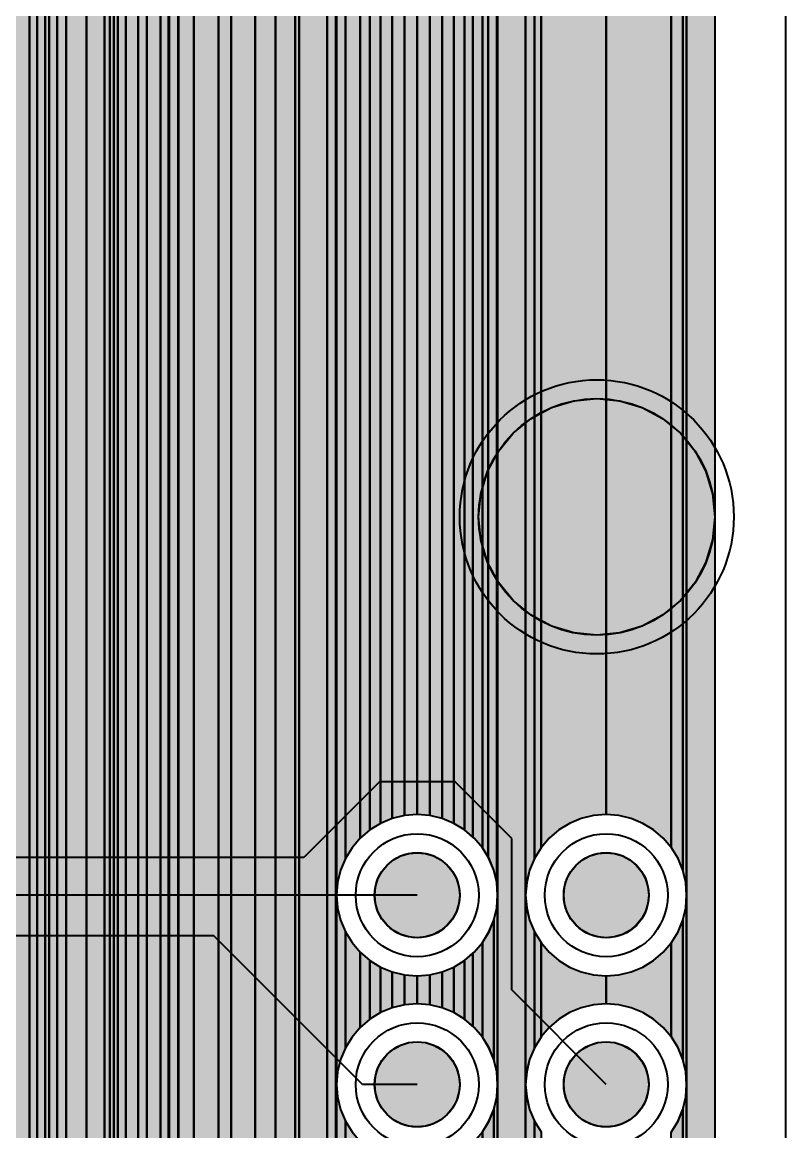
# Model space of a CAD drawing. Header units: millimetres. Extents: x 3 to 111, y 3 to 56.
# Drawn here: x 101.08 to 111.34, y 29.98 to 44.88 of the extents above; entities that cross this region are included whole.
import ezdxf

# ---------------------------------------------------------------- set-up
doc = ezdxf.new("R2010")
doc.units = ezdxf.units.MM
for name, color, linetype in [('bottom_copper', 7, 'Continuous'), ('bottom_silk', 7, 'Continuous'), ('drill_plated', 7, 'Continuous'), ('outline', 7, 'Continuous'), ('top_copper', 7, 'Continuous'), ('top_silk', 7, 'Continuous')]:
    doc.layers.add(name, color=color, linetype=linetype)

# ---------------------------------------------------------------- blocks, each defined once
blk = doc.blocks.new('Block89')
at = {"layer": 'bottom_copper', "lineweight": 40}
for points in [[(0, 29.8346), (-0.065, 29.9916), (-0.1538, 30.1365), (-0.1559, 30.139), (-0.1559, 51.435), (0, 51.435), (0, 29.8346)], [(0.0497, 29.5), (0.0397, 29.6694), (0, 29.8346), (0, 51.435), (0.0497, 51.435), (0.0497, 29.5)], [(0.4282, 0), (0.0497, 0), (0.0497, 51.435), (0.4282, 51.435), (0.4282, 0)], [(0.0497, 26.96), (0.0397, 27.1294), (0, 27.2946), (0, 29.1654), (0.0397, 29.3306), (0.0497, 29.5), (0.0497, 26.96)], [(0, 27.2946), (-0.065, 27.4516), (-0.1538, 27.5965), (-0.1559, 27.599), (-0.1559, 28.861), (-0.1538, 28.8635), (-0.065, 29.0084), (0, 29.1654), (0, 27.2946)], [(0.0497, 24.42), (0.0397, 24.5894), (0, 24.7546), (0, 26.6254), (0.0397, 26.7906), (0.0497, 26.96), (0.0497, 24.42)], [(0, 24.7546), (-0.065, 24.9116), (-0.1538, 25.0565), (-0.1559, 25.059), (-0.1559, 26.321), (-0.1538, 26.3235), (-0.065, 26.4684), (0, 26.6254), (0, 24.7546)]]:
    blk.add_hatch(color=7, dxfattribs=at).paths.add_polyline_path(points, flags=0)
at = {"layer": 'bottom_copper', "color": 7, "lineweight": 40}
for points in [[(0, 29.8346), (-0.065, 29.9916), (-0.1538, 30.1365), (-0.1559, 30.139), (-0.1559, 51.435), (0, 51.435), (0, 29.8346)], [(0.0497, 29.5), (0.0397, 29.6694), (0, 29.8346), (0, 51.435), (0.0497, 51.435), (0.0497, 29.5)], [(0.4282, 0), (0.0497, 0), (0.0497, 51.435), (0.4282, 51.435), (0.4282, 0)], [(0.0497, 26.96), (0.0397, 27.1294), (0, 27.2946), (0, 29.1654), (0.0397, 29.3306), (0.0497, 29.5), (0.0497, 26.96)], [(0, 27.2946), (-0.065, 27.4516), (-0.1538, 27.5965), (-0.1559, 27.599), (-0.1559, 28.861), (-0.1538, 28.8635), (-0.065, 29.0084), (0, 29.1654), (0, 27.2946)], [(0.0497, 24.42), (0.0397, 24.5894), (0, 24.7546), (0, 26.6254), (0.0397, 26.7906), (0.0497, 26.96), (0.0497, 24.42)], [(0, 24.7546), (-0.065, 24.9116), (-0.1538, 25.0565), (-0.1559, 25.059), (-0.1559, 26.321), (-0.1538, 26.3235), (-0.065, 26.4684), (0, 26.6254), (0, 24.7546)]]:
    blk.add_lwpolyline(points, close=True, dxfattribs=at)
blk = doc.blocks.new('Block1407')
at = {"layer": 'bottom_copper', "lineweight": 40}
for points in [[(0.9, 29.669), (0.86, 29.835), (0.795, 29.992), (0.783, 30.012), (0.783, 51.435), (0.9, 51.435), (0.9, 29.669)], [(0.91, 29.5), (0.9, 29.669), (0.9, 51.435), (0.91, 51.435), (0.91, 29.5)], [(1.288, 0), (0.91, 0), (0.91, 51.435), (1.288, 51.435), (1.288, 0)], [(1.406, 29.992), (1.341, 29.835), (1.301, 29.669), (1.288, 29.5), (1.288, 51.435), (1.406, 51.435), (1.406, 29.992)], [(1.495, 30.137), (1.406, 29.992), (1.406, 51.435), (1.495, 51.435), (1.495, 30.137)], [(1.495, 30.137), (1.495, 30.137), (1.495, 51.435), (1.495, 30.137)], [(0.783, 30.012), (0.707, 30.137), (0.707, 49.421), (0.733, 49.485), (0.773, 49.651), (0.783, 49.82), (0.783, 30.012)], [(0.707, 30.137), (0.596, 30.266), (0.58, 30.28), (0.58, 49.184), (0.668, 49.328), (0.707, 49.421), (0.707, 30.137)], [(0.58, 30.28), (0.467, 30.376), (0.467, 49.052), (0.469, 49.054), (0.58, 49.184), (0.58, 30.28)], [(0.467, 30.376), (0.322, 30.465), (0.322, 48.933), (0.34, 48.944), (0.467, 49.052), (0.467, 30.376)], [(0.322, 30.465), (0.165, 30.53), (0.165, 48.843), (0.195, 48.855), (0.322, 48.933), (0.322, 30.465)], [(0, 30.57), (-0.169, 30.583), (-0.171, 30.583), (-0.171, 48.747), (-0.127, 48.751), (0, 48.781), (0, 30.57)], [(0.165, 30.53), (0, 30.57), (0, 48.781), (0.038, 48.79), (0.165, 48.843), (0.165, 30.53)], [(0.91, 26.96), (0.9, 27.129), (0.86, 27.295), (0.86, 29.165), (0.9, 29.331), (0.91, 29.5), (0.91, 26.96)], [(1.406, 27.452), (1.341, 27.295), (1.301, 27.129), (1.288, 26.96), (1.288, 29.5), (1.301, 29.331), (1.341, 29.165), (1.406, 29.008), (1.406, 27.452)], [(0.86, 27.295), (0.795, 27.452), (0.707, 27.596), (0.707, 28.863), (0.795, 29.008), (0.86, 29.165), (0.86, 27.295)], [(1.495, 27.597), (1.495, 27.596), (1.406, 27.452), (1.406, 29.008), (1.495, 28.863), (1.495, 28.863), (1.495, 27.597)], [(0.707, 27.596), (0.596, 27.726), (0.58, 27.74), (0.58, 28.72), (0.596, 28.734), (0.707, 28.863), (0.707, 27.596)], [(0.467, 27.836), (0.322, 27.925), (0.322, 28.535), (0.467, 28.624), (0.467, 27.836)], [(0.58, 27.74), (0.467, 27.836), (0.467, 28.624), (0.58, 28.72), (0.58, 27.74)], [(0.165, 27.99), (0, 28.029), (0, 28.43), (0.165, 28.47), (0.165, 27.99)], [(0.322, 27.925), (0.165, 27.99), (0.165, 28.47), (0.322, 28.535), (0.322, 27.925)], [(0, 28.029), (-0.169, 28.043), (-0.171, 28.043), (-0.171, 28.417), (-0.169, 28.417), (0, 28.43), (0, 28.029)], [(0.91, 24.42), (0.9, 24.589), (0.86, 24.755), (0.86, 26.625), (0.9, 26.791), (0.91, 26.96), (0.91, 24.42)], [(1.406, 24.912), (1.341, 24.755), (1.301, 24.589), (1.288, 24.42), (1.288, 26.96), (1.301, 26.791), (1.341, 26.625), (1.406, 26.468), (1.406, 24.912)], [(0.86, 24.755), (0.795, 24.912), (0.707, 25.056), (0.707, 26.323), (0.795, 26.468), (0.86, 26.625), (0.86, 24.755)], [(1.495, 25.057), (1.495, 25.056), (1.406, 24.912), (1.406, 26.468), (1.495, 26.323), (1.495, 26.323), (1.495, 25.057)], [(0.707, 25.056), (0.596, 25.186), (0.58, 25.2), (0.58, 26.18), (0.596, 26.194), (0.707, 26.323), (0.707, 25.056)]]:
    blk.add_hatch(color=7, dxfattribs=at).paths.add_polyline_path(points, flags=0)
at = {"layer": 'bottom_copper', "color": 7, "lineweight": 40}
for points in [[(0.9, 29.669), (0.86, 29.835), (0.795, 29.992), (0.783, 30.012), (0.783, 51.435), (0.9, 51.435), (0.9, 29.669)], [(0.91, 29.5), (0.9, 29.669), (0.9, 51.435), (0.91, 51.435), (0.91, 29.5)], [(1.288, 0), (0.91, 0), (0.91, 51.435), (1.288, 51.435), (1.288, 0)], [(1.406, 29.992), (1.341, 29.835), (1.301, 29.669), (1.288, 29.5), (1.288, 51.435), (1.406, 51.435), (1.406, 29.992)], [(1.495, 30.137), (1.406, 29.992), (1.406, 51.435), (1.495, 51.435), (1.495, 30.137)], [(1.495, 30.137), (1.495, 30.137), (1.495, 51.435), (1.495, 30.137)], [(0.783, 30.012), (0.707, 30.137), (0.707, 49.421), (0.733, 49.485), (0.773, 49.651), (0.783, 49.82), (0.783, 30.012)], [(0.707, 30.137), (0.596, 30.266), (0.58, 30.28), (0.58, 49.184), (0.668, 49.328), (0.707, 49.421), (0.707, 30.137)], [(0.58, 30.28), (0.467, 30.376), (0.467, 49.052), (0.469, 49.054), (0.58, 49.184), (0.58, 30.28)], [(0.467, 30.376), (0.322, 30.465), (0.322, 48.933), (0.34, 48.944), (0.467, 49.052), (0.467, 30.376)], [(0.322, 30.465), (0.165, 30.53), (0.165, 48.843), (0.195, 48.855), (0.322, 48.933), (0.322, 30.465)], [(0, 30.57), (-0.169, 30.583), (-0.171, 30.583), (-0.171, 48.747), (-0.127, 48.751), (0, 48.781), (0, 30.57)], [(0.165, 30.53), (0, 30.57), (0, 48.781), (0.038, 48.79), (0.165, 48.843), (0.165, 30.53)], [(0.91, 26.96), (0.9, 27.129), (0.86, 27.295), (0.86, 29.165), (0.9, 29.331), (0.91, 29.5), (0.91, 26.96)], [(1.406, 27.452), (1.341, 27.295), (1.301, 27.129), (1.288, 26.96), (1.288, 29.5), (1.301, 29.331), (1.341, 29.165), (1.406, 29.008), (1.406, 27.452)], [(0.86, 27.295), (0.795, 27.452), (0.707, 27.596), (0.707, 28.863), (0.795, 29.008), (0.86, 29.165), (0.86, 27.295)], [(1.495, 27.597), (1.495, 27.596), (1.406, 27.452), (1.406, 29.008), (1.495, 28.863), (1.495, 28.863), (1.495, 27.597)], [(0.707, 27.596), (0.596, 27.726), (0.58, 27.74), (0.58, 28.72), (0.596, 28.734), (0.707, 28.863), (0.707, 27.596)], [(0.467, 27.836), (0.322, 27.925), (0.322, 28.535), (0.467, 28.624), (0.467, 27.836)], [(0.58, 27.74), (0.467, 27.836), (0.467, 28.624), (0.58, 28.72), (0.58, 27.74)], [(0.165, 27.99), (0, 28.029), (0, 28.43), (0.165, 28.47), (0.165, 27.99)], [(0.322, 27.925), (0.165, 27.99), (0.165, 28.47), (0.322, 28.535), (0.322, 27.925)], [(0, 28.029), (-0.169, 28.043), (-0.171, 28.043), (-0.171, 28.417), (-0.169, 28.417), (0, 28.43), (0, 28.029)], [(0.91, 24.42), (0.9, 24.589), (0.86, 24.755), (0.86, 26.625), (0.9, 26.791), (0.91, 26.96), (0.91, 24.42)], [(1.406, 24.912), (1.341, 24.755), (1.301, 24.589), (1.288, 24.42), (1.288, 26.96), (1.301, 26.791), (1.341, 26.625), (1.406, 26.468), (1.406, 24.912)], [(0.86, 24.755), (0.795, 24.912), (0.707, 25.056), (0.707, 26.323), (0.795, 26.468), (0.86, 26.625), (0.86, 24.755)], [(1.495, 25.057), (1.495, 25.056), (1.406, 24.912), (1.406, 26.468), (1.495, 26.323), (1.495, 26.323), (1.495, 25.057)], [(0.707, 25.056), (0.596, 25.186), (0.58, 25.2), (0.58, 26.18), (0.596, 26.194), (0.707, 26.323), (0.707, 25.056)]]:
    blk.add_lwpolyline(points, close=True, dxfattribs=at)
blk = doc.blocks.new('Block2148')
at = {"layer": 'bottom_copper', "lineweight": 40}
for points in [[(1.288, 0), (0.91, 0), (0.91, 51.435), (1.288, 51.435), (1.288, 0)], [(0.91, 1.56), (0.9, 1.729), (0.86, 1.895), (0.86, 49.485), (0.9, 49.651), (0.91, 49.82), (0.91, 1.56)], [(1.406, 2.052), (1.341, 1.895), (1.301, 1.729), (1.288, 1.56), (1.288, 49.82), (1.301, 49.651), (1.341, 49.485), (1.406, 49.328), (1.406, 2.052)], [(0.86, 1.895), (0.795, 2.052), (0.707, 2.196), (0.596, 2.326), (0.596, 49.054), (0.707, 49.184), (0.795, 49.328), (0.86, 49.485), (0.86, 1.895)], [(1.415, 2.066), (1.406, 2.052), (1.406, 49.328), (1.415, 49.314), (1.415, 2.066)], [(1.533, 29.992), (1.468, 29.835), (1.428, 29.669), (1.415, 29.5), (1.415, 49.314), (1.495, 49.184), (1.533, 49.139), (1.533, 29.992)], [(0.596, 2.326), (0.467, 2.436), (0.322, 2.525), (0.322, 48.855), (0.467, 48.944), (0.596, 49.054), (0.596, 2.326)], [(1.732, 30.266), (1.622, 30.137), (1.533, 29.992), (1.533, 49.139), (1.605, 49.054), (1.732, 48.946), (1.732, 30.266)], [(1.861, 30.376), (1.732, 30.266), (1.732, 48.946), (1.734, 48.944), (1.861, 48.866), (1.861, 30.376)], [(0, 2.63), (-0.169, 2.643), (-0.171, 2.643), (-0.171, 48.737), (-0.169, 48.737), (0, 48.751), (0, 2.63)], [(0.322, 2.525), (0.165, 2.59), (0, 2.63), (0, 48.751), (0.165, 48.79), (0.322, 48.855), (0.322, 2.525)], [(2.006, 30.465), (1.861, 30.376), (1.861, 48.866), (1.879, 48.855), (2.006, 48.803), (2.006, 30.465)], [(2.163, 30.53), (2.006, 30.465), (2.006, 48.803), (2.036, 48.79), (2.163, 48.76), (2.163, 30.53)], [(2.328, 30.57), (2.163, 30.53), (2.163, 48.76), (2.201, 48.751), (2.328, 48.741), (2.328, 30.57)], [(2.496, 30.583), (2.328, 30.57), (2.328, 48.741), (2.371, 48.737), (2.496, 48.747), (2.496, 30.583)], [(1.533, 27.452), (1.468, 27.295), (1.428, 27.129), (1.415, 26.96), (1.415, 29.5), (1.428, 29.331), (1.468, 29.165), (1.533, 29.008), (1.533, 27.452)], [(1.732, 27.726), (1.622, 27.596), (1.533, 27.452), (1.533, 29.008), (1.622, 28.863), (1.732, 28.734), (1.732, 27.726)], [(1.861, 27.836), (1.732, 27.726), (1.732, 28.734), (1.861, 28.624), (1.861, 27.836)], [(2.006, 27.925), (1.861, 27.836), (1.861, 28.624), (2.006, 28.535), (2.006, 27.925)], [(2.163, 27.99), (2.006, 27.925), (2.006, 28.535), (2.163, 28.47), (2.163, 27.99)], [(2.328, 28.029), (2.163, 27.99), (2.163, 28.47), (2.328, 28.43), (2.328, 28.029)], [(2.496, 28.043), (2.328, 28.029), (2.328, 28.43), (2.496, 28.417), (2.496, 28.043)], [(1.533, 24.912), (1.468, 24.755), (1.428, 24.589), (1.415, 24.42), (1.415, 26.96), (1.428, 26.791), (1.468, 26.625), (1.533, 26.468), (1.533, 24.912)], [(1.732, 25.186), (1.622, 25.056), (1.533, 24.912), (1.533, 26.468), (1.622, 26.323), (1.732, 26.194), (1.732, 25.186)]]:
    blk.add_hatch(color=7, dxfattribs=at).paths.add_polyline_path(points, flags=0)
at = {"layer": 'bottom_copper', "color": 7, "lineweight": 40}
for points in [[(1.288, 0), (0.91, 0), (0.91, 51.435), (1.288, 51.435), (1.288, 0)], [(0.91, 1.56), (0.9, 1.729), (0.86, 1.895), (0.86, 49.485), (0.9, 49.651), (0.91, 49.82), (0.91, 1.56)], [(1.406, 2.052), (1.341, 1.895), (1.301, 1.729), (1.288, 1.56), (1.288, 49.82), (1.301, 49.651), (1.341, 49.485), (1.406, 49.328), (1.406, 2.052)], [(0.86, 1.895), (0.795, 2.052), (0.707, 2.196), (0.596, 2.326), (0.596, 49.054), (0.707, 49.184), (0.795, 49.328), (0.86, 49.485), (0.86, 1.895)], [(1.415, 2.066), (1.406, 2.052), (1.406, 49.328), (1.415, 49.314), (1.415, 2.066)], [(1.533, 29.992), (1.468, 29.835), (1.428, 29.669), (1.415, 29.5), (1.415, 49.314), (1.495, 49.184), (1.533, 49.139), (1.533, 29.992)], [(0.596, 2.326), (0.467, 2.436), (0.322, 2.525), (0.322, 48.855), (0.467, 48.944), (0.596, 49.054), (0.596, 2.326)], [(1.732, 30.266), (1.622, 30.137), (1.533, 29.992), (1.533, 49.139), (1.605, 49.054), (1.732, 48.946), (1.732, 30.266)], [(1.861, 30.376), (1.732, 30.266), (1.732, 48.946), (1.734, 48.944), (1.861, 48.866), (1.861, 30.376)], [(0, 2.63), (-0.169, 2.643), (-0.171, 2.643), (-0.171, 48.737), (-0.169, 48.737), (0, 48.751), (0, 2.63)], [(0.322, 2.525), (0.165, 2.59), (0, 2.63), (0, 48.751), (0.165, 48.79), (0.322, 48.855), (0.322, 2.525)], [(2.006, 30.465), (1.861, 30.376), (1.861, 48.866), (1.879, 48.855), (2.006, 48.803), (2.006, 30.465)], [(2.163, 30.53), (2.006, 30.465), (2.006, 48.803), (2.036, 48.79), (2.163, 48.76), (2.163, 30.53)], [(2.328, 30.57), (2.163, 30.53), (2.163, 48.76), (2.201, 48.751), (2.328, 48.741), (2.328, 30.57)], [(2.496, 30.583), (2.328, 30.57), (2.328, 48.741), (2.371, 48.737), (2.496, 48.747), (2.496, 30.583)], [(1.533, 27.452), (1.468, 27.295), (1.428, 27.129), (1.415, 26.96), (1.415, 29.5), (1.428, 29.331), (1.468, 29.165), (1.533, 29.008), (1.533, 27.452)], [(1.732, 27.726), (1.622, 27.596), (1.533, 27.452), (1.533, 29.008), (1.622, 28.863), (1.732, 28.734), (1.732, 27.726)], [(1.861, 27.836), (1.732, 27.726), (1.732, 28.734), (1.861, 28.624), (1.861, 27.836)], [(2.006, 27.925), (1.861, 27.836), (1.861, 28.624), (2.006, 28.535), (2.006, 27.925)], [(2.163, 27.99), (2.006, 27.925), (2.006, 28.535), (2.163, 28.47), (2.163, 27.99)], [(2.328, 28.029), (2.163, 27.99), (2.163, 28.47), (2.328, 28.43), (2.328, 28.029)], [(2.496, 28.043), (2.328, 28.029), (2.328, 28.43), (2.496, 28.417), (2.496, 28.043)], [(1.533, 24.912), (1.468, 24.755), (1.428, 24.589), (1.415, 24.42), (1.415, 26.96), (1.428, 26.791), (1.468, 26.625), (1.533, 26.468), (1.533, 24.912)], [(1.732, 25.186), (1.622, 25.056), (1.533, 24.912), (1.533, 26.468), (1.622, 26.323), (1.732, 26.194), (1.732, 25.186)]]:
    blk.add_lwpolyline(points, close=True, dxfattribs=at)
blk = doc.blocks.new('Block4488')
at = {"layer": 'bottom_copper', "lineweight": 40}
for points in [[(1.03, 7.273), (1.028, 7.293), (1.024, 7.312), (1.016, 7.331), (1.006, 7.348), (0.993, 7.363), (0.978, 7.376), (0.978, 51.435), (1.029, 51.435), (1.03, 7.273)], [(1.082, 7.094), (1.03, 7.146), (1.03, 51.435), (1.082, 51.435), (1.082, 7.094)], [(1.189, 7.272), (1.17, 7.267), (1.151, 7.259), (1.134, 7.249), (1.119, 7.236), (1.106, 7.221), (1.096, 7.204), (1.088, 7.185), (1.083, 7.166), (1.082, 7.146), (1.082, 51.435), (1.189, 51.435), (1.189, 7.272)], [(1.356, 7.179), (1.299, 7.236), (1.284, 7.249), (1.267, 7.259), (1.249, 7.267), (1.229, 7.272), (1.209, 7.273), (1.189, 7.272), (1.189, 51.435), (1.356, 51.435), (1.356, 7.179)], [(0.978, 7.376), (0.977, 7.376), (0.96, 7.386), (0.942, 7.394), (0.922, 7.399), (0.903, 7.4), (0.903, 49.423), (0.928, 49.485), (0.968, 49.651), (0.978, 49.82), (0.978, 7.376)], [(1.474, 7.061), (1.356, 7.179), (1.356, 49.82), (1.369, 49.651), (1.409, 49.485), (1.474, 49.328), (1.474, 7.061)], [(0.903, 7.4), (0.664, 7.4), (0.664, 49.054), (0.775, 49.184), (0.863, 49.328), (0.903, 49.423), (0.903, 7.4)], [(1.658, 6.877), (1.474, 7.061), (1.474, 49.328), (1.563, 49.184), (1.658, 49.072), (1.658, 6.877)], [(0.664, 7.4), (0.39, 7.4), (0.39, 48.855), (0.535, 48.944), (0.664, 49.054), (0.664, 7.4)], [(1.766, 6.75), (1.758, 6.768), (1.748, 6.785), (1.735, 6.8), (1.658, 6.877), (1.658, 49.072), (1.673, 49.054), (1.766, 48.975), (1.766, 6.75)], [(1.772, 6.71), (1.77, 6.73), (1.766, 6.75), (1.766, 48.975), (1.772, 48.97), (1.772, 6.71)], [(1.893, 6.443), (1.885, 6.462), (1.875, 6.479), (1.862, 6.494), (1.847, 6.507), (1.829, 6.517), (1.811, 6.525), (1.791, 6.53), (1.772, 6.531), (1.772, 48.97), (1.802, 48.944), (1.893, 48.888), (1.893, 6.443)], [(1.899, 6.404), (1.897, 6.424), (1.893, 6.443), (1.893, 48.888), (1.899, 48.885), (1.899, 6.404)], [(2.104, 2.59), (1.947, 2.525), (1.899, 2.495), (1.899, 48.885), (1.947, 48.855), (2.104, 48.79), (2.104, 2.59)], [(0, 7.272), (-0.02, 7.273), (-0.04, 7.272), (-0.059, 7.267), (-0.078, 7.259), (-0.095, 7.249), (-0.103, 7.242), (-0.103, 48.737), (-0.101, 48.737), (0, 48.745), (0, 7.272)], [(0.108, 7.146), (0.106, 7.166), (0.101, 7.185), (0.094, 7.204), (0.083, 7.221), (0.07, 7.236), (0.055, 7.249), (0.038, 7.259), (0.019, 7.267), (0, 7.272), (0, 48.745), (0.068, 48.751), (0.108, 48.76), (0.108, 7.146)], [(0.159, 7.146), (0.108, 7.094), (0.108, 48.76), (0.159, 48.772), (0.159, 7.146)], [(0.267, 7.399), (0.247, 7.394), (0.229, 7.386), (0.212, 7.376), (0.197, 7.363), (0.184, 7.348), (0.173, 7.331), (0.166, 7.312), (0.161, 7.293), (0.159, 7.273), (0.159, 48.772), (0.233, 48.79), (0.267, 48.804), (0.267, 7.399)], [(0.39, 7.4), (0.287, 7.4), (0.267, 7.399), (0.267, 48.804), (0.39, 48.855), (0.39, 7.4)], [(2.437, 2.643), (2.269, 2.63), (2.104, 2.59), (2.104, 48.79), (2.269, 48.751), (2.437, 48.737), (2.437, 2.643)]]:
    blk.add_hatch(color=7, dxfattribs=at).paths.add_polyline_path(points, flags=0)
at = {"layer": 'bottom_copper', "color": 7, "lineweight": 40}
for points in [[(1.03, 7.273), (1.028, 7.293), (1.024, 7.312), (1.016, 7.331), (1.006, 7.348), (0.993, 7.363), (0.978, 7.376), (0.978, 51.435), (1.029, 51.435), (1.03, 7.273)], [(1.082, 7.094), (1.03, 7.146), (1.03, 51.435), (1.082, 51.435), (1.082, 7.094)], [(1.189, 7.272), (1.17, 7.267), (1.151, 7.259), (1.134, 7.249), (1.119, 7.236), (1.106, 7.221), (1.096, 7.204), (1.088, 7.185), (1.083, 7.166), (1.082, 7.146), (1.082, 51.435), (1.189, 51.435), (1.189, 7.272)], [(1.356, 7.179), (1.299, 7.236), (1.284, 7.249), (1.267, 7.259), (1.249, 7.267), (1.229, 7.272), (1.209, 7.273), (1.189, 7.272), (1.189, 51.435), (1.356, 51.435), (1.356, 7.179)], [(0.978, 7.376), (0.977, 7.376), (0.96, 7.386), (0.942, 7.394), (0.922, 7.399), (0.903, 7.4), (0.903, 49.423), (0.928, 49.485), (0.968, 49.651), (0.978, 49.82), (0.978, 7.376)], [(1.474, 7.061), (1.356, 7.179), (1.356, 49.82), (1.369, 49.651), (1.409, 49.485), (1.474, 49.328), (1.474, 7.061)], [(0.903, 7.4), (0.664, 7.4), (0.664, 49.054), (0.775, 49.184), (0.863, 49.328), (0.903, 49.423), (0.903, 7.4)], [(1.658, 6.877), (1.474, 7.061), (1.474, 49.328), (1.563, 49.184), (1.658, 49.072), (1.658, 6.877)], [(0.664, 7.4), (0.39, 7.4), (0.39, 48.855), (0.535, 48.944), (0.664, 49.054), (0.664, 7.4)], [(1.766, 6.75), (1.758, 6.768), (1.748, 6.785), (1.735, 6.8), (1.658, 6.877), (1.658, 49.072), (1.673, 49.054), (1.766, 48.975), (1.766, 6.75)], [(1.772, 6.71), (1.77, 6.73), (1.766, 6.75), (1.766, 48.975), (1.772, 48.97), (1.772, 6.71)], [(1.893, 6.443), (1.885, 6.462), (1.875, 6.479), (1.862, 6.494), (1.847, 6.507), (1.829, 6.517), (1.811, 6.525), (1.791, 6.53), (1.772, 6.531), (1.772, 48.97), (1.802, 48.944), (1.893, 48.888), (1.893, 6.443)], [(1.899, 6.404), (1.897, 6.424), (1.893, 6.443), (1.893, 48.888), (1.899, 48.885), (1.899, 6.404)], [(2.104, 2.59), (1.947, 2.525), (1.899, 2.495), (1.899, 48.885), (1.947, 48.855), (2.104, 48.79), (2.104, 2.59)], [(0, 7.272), (-0.02, 7.273), (-0.04, 7.272), (-0.059, 7.267), (-0.078, 7.259), (-0.095, 7.249), (-0.103, 7.242), (-0.103, 48.737), (-0.101, 48.737), (0, 48.745), (0, 7.272)], [(0.108, 7.146), (0.106, 7.166), (0.101, 7.185), (0.094, 7.204), (0.083, 7.221), (0.07, 7.236), (0.055, 7.249), (0.038, 7.259), (0.019, 7.267), (0, 7.272), (0, 48.745), (0.068, 48.751), (0.108, 48.76), (0.108, 7.146)], [(0.159, 7.146), (0.108, 7.094), (0.108, 48.76), (0.159, 48.772), (0.159, 7.146)], [(0.267, 7.399), (0.247, 7.394), (0.229, 7.386), (0.212, 7.376), (0.197, 7.363), (0.184, 7.348), (0.173, 7.331), (0.166, 7.312), (0.161, 7.293), (0.159, 7.273), (0.159, 48.772), (0.233, 48.79), (0.267, 48.804), (0.267, 7.399)], [(0.39, 7.4), (0.287, 7.4), (0.267, 7.399), (0.267, 48.804), (0.39, 48.855), (0.39, 7.4)], [(2.437, 2.643), (2.269, 2.63), (2.104, 2.59), (2.104, 48.79), (2.269, 48.751), (2.437, 48.737), (2.437, 2.643)]]:
    blk.add_lwpolyline(points, close=True, dxfattribs=at)
blk = doc.blocks.new('Block5110')
at = {"layer": 'bottom_copper', "lineweight": 40}
blk.add_hatch(color=7, dxfattribs=at).paths.add_polyline_path([(0.215, 0.215), (0.209, 0.209), (0.012, 0.012), (0.012, 41.732), (0.048, 41.724), (0.215, 41.71), (0.215, 0.215)], flags=0)
at = {"layer": 'bottom_copper', "color": 7, "lineweight": 40}
blk.add_lwpolyline([(0.215, 0.215), (0.209, 0.209), (0.012, 0.012), (0.012, 41.732), (0.048, 41.724), (0.215, 41.71), (0.215, 0.215)], close=True, dxfattribs=at)

msp = doc.modelspace()

# ---------------------------------------------------------------- hatches: boundary and pattern name
at = {"layer": 'bottom_copper', "lineweight": 40}
for points in [[(108.923, 34.243), (108.756, 34.23), (108.59, 34.19), (108.433, 34.125), (108.288, 34.036), (108.159, 33.926), (108.049, 33.797), (108.049, 55.095), (108.923, 55.095), (108.923, 34.243)], [(109.799, 33.799), (109.691, 33.926), (109.561, 34.036), (109.417, 34.125), (109.26, 34.19), (109.094, 34.23), (108.925, 34.243), (108.923, 34.243), (108.923, 55.095), (109.799, 55.095), (109.799, 33.799)], [(110.355, 37.93), (110.265, 37.632), (110.118, 37.358), (109.921, 37.117), (109.68, 36.92), (109.406, 36.773), (109.108, 36.683), (108.798, 36.653), (108.488, 36.683), (108.19, 36.773), (107.916, 36.92), (107.675, 37.117), (107.478, 37.358), (107.331, 37.632), (107.241, 37.93), (107.21, 38.24), (107.241, 38.55), (107.331, 38.848), (107.478, 39.122), (107.675, 39.363), (107.916, 39.56), (108.19, 39.707), (108.488, 39.797), (108.798, 39.828), (109.108, 39.797), (109.406, 39.707), (109.68, 39.56), (109.921, 39.363), (110.118, 39.122), (110.265, 38.848), (110.355, 38.55), (110.385, 38.24), (110.355, 37.93)], [(106.946, 33.049), (106.913, 32.941), (106.86, 32.842), (106.789, 32.756), (106.703, 32.685), (106.604, 32.632), (106.496, 32.599), (106.385, 32.589), (106.274, 32.599), (106.166, 32.632), (106.067, 32.685), (105.981, 32.756), (105.91, 32.842), (105.857, 32.941), (105.824, 33.049), (105.814, 33.16), (105.824, 33.271), (105.857, 33.379), (105.91, 33.478), (105.981, 33.564), (106.067, 33.635), (106.166, 33.688), (106.274, 33.721), (106.385, 33.731), (106.496, 33.721), (106.604, 33.688), (106.703, 33.635), (106.789, 33.564), (106.86, 33.478), (106.913, 33.379), (106.946, 33.271), (106.957, 33.16), (106.946, 33.049)], [(109.486, 33.049), (109.453, 32.941), (109.4, 32.842), (109.329, 32.756), (109.243, 32.685), (109.144, 32.632), (109.036, 32.599), (108.925, 32.589), (108.814, 32.599), (108.706, 32.632), (108.607, 32.685), (108.521, 32.756), (108.45, 32.842), (108.397, 32.941), (108.364, 33.049), (108.353, 33.16), (108.364, 33.271), (108.397, 33.379), (108.45, 33.478), (108.521, 33.564), (108.607, 33.635), (108.706, 33.688), (108.814, 33.721), (108.925, 33.731), (109.036, 33.721), (109.144, 33.688), (109.243, 33.635), (109.329, 33.564), (109.4, 33.478), (109.453, 33.379), (109.486, 33.271), (109.496, 33.16), (109.486, 33.049)], [(108.923, 31.703), (108.756, 31.689), (108.59, 31.65), (108.433, 31.585), (108.288, 31.496), (108.159, 31.386), (108.049, 31.257), (108.049, 32.523), (108.159, 32.394), (108.288, 32.284), (108.433, 32.195), (108.59, 32.13), (108.756, 32.09), (108.923, 32.077), (108.923, 31.703)], [(109.799, 31.259), (109.691, 31.386), (109.561, 31.496), (109.417, 31.585), (109.26, 31.65), (109.094, 31.689), (108.925, 31.703), (108.923, 31.703), (108.923, 32.077), (108.925, 32.077), (109.094, 32.09), (109.26, 32.13), (109.417, 32.195), (109.561, 32.284), (109.691, 32.394), (109.799, 32.521), (109.799, 31.259)], [(106.946, 30.509), (106.913, 30.401), (106.86, 30.302), (106.789, 30.216), (106.703, 30.145), (106.604, 30.092), (106.496, 30.059), (106.385, 30.049), (106.274, 30.059), (106.166, 30.092), (106.067, 30.145), (105.981, 30.216), (105.91, 30.302), (105.857, 30.401), (105.824, 30.509), (105.814, 30.62), (105.824, 30.731), (105.857, 30.839), (105.91, 30.938), (105.981, 31.024), (106.067, 31.095), (106.166, 31.148), (106.274, 31.181), (106.385, 31.192), (106.496, 31.181), (106.604, 31.148), (106.703, 31.095), (106.789, 31.024), (106.86, 30.938), (106.913, 30.839), (106.946, 30.731), (106.957, 30.62), (106.946, 30.509)], [(109.486, 30.509), (109.453, 30.401), (109.4, 30.302), (109.329, 30.216), (109.243, 30.145), (109.144, 30.092), (109.036, 30.059), (108.925, 30.049), (108.814, 30.059), (108.706, 30.092), (108.607, 30.145), (108.521, 30.216), (108.45, 30.302), (108.397, 30.401), (108.364, 30.509), (108.353, 30.62), (108.364, 30.731), (108.397, 30.839), (108.45, 30.938), (108.521, 31.024), (108.607, 31.095), (108.706, 31.148), (108.814, 31.181), (108.925, 31.192), (109.036, 31.181), (109.144, 31.148), (109.243, 31.095), (109.329, 31.024), (109.4, 30.938), (109.453, 30.839), (109.486, 30.731), (109.496, 30.62), (109.486, 30.509)]]:
    msp.add_hatch(color=7, dxfattribs=at).paths.add_polyline_path(points, flags=0)
at = {"layer": 'drill_plated', "lineweight": 40}
for points in [[(110.355, 37.93), (110.265, 37.632), (110.118, 37.358), (109.921, 37.117), (109.68, 36.92), (109.406, 36.773), (109.108, 36.683), (108.798, 36.653), (108.488, 36.683), (108.19, 36.773), (107.916, 36.92), (107.675, 37.117), (107.478, 37.358), (107.331, 37.632), (107.241, 37.93), (107.21, 38.24), (107.241, 38.55), (107.331, 38.848), (107.478, 39.122), (107.675, 39.363), (107.916, 39.56), (108.19, 39.707), (108.488, 39.797), (108.798, 39.828), (109.108, 39.797), (109.406, 39.707), (109.68, 39.56), (109.921, 39.363), (110.118, 39.122), (110.265, 38.848), (110.355, 38.55), (110.385, 38.24), (110.355, 37.93)], [(106.946, 33.049), (106.913, 32.941), (106.86, 32.842), (106.789, 32.756), (106.703, 32.685), (106.604, 32.632), (106.496, 32.599), (106.385, 32.589), (106.274, 32.599), (106.166, 32.632), (106.067, 32.685), (105.981, 32.756), (105.91, 32.842), (105.857, 32.941), (105.824, 33.049), (105.814, 33.16), (105.824, 33.271), (105.857, 33.379), (105.91, 33.478), (105.981, 33.564), (106.067, 33.635), (106.166, 33.688), (106.274, 33.721), (106.385, 33.731), (106.496, 33.721), (106.604, 33.688), (106.703, 33.635), (106.789, 33.564), (106.86, 33.478), (106.913, 33.379), (106.946, 33.271), (106.957, 33.16), (106.946, 33.049)], [(109.486, 33.049), (109.453, 32.941), (109.4, 32.842), (109.329, 32.756), (109.243, 32.685), (109.144, 32.632), (109.036, 32.599), (108.925, 32.589), (108.814, 32.599), (108.706, 32.632), (108.607, 32.685), (108.521, 32.756), (108.45, 32.842), (108.397, 32.941), (108.364, 33.049), (108.353, 33.16), (108.364, 33.271), (108.397, 33.379), (108.45, 33.478), (108.521, 33.564), (108.607, 33.635), (108.706, 33.688), (108.814, 33.721), (108.925, 33.731), (109.036, 33.721), (109.144, 33.688), (109.243, 33.635), (109.329, 33.564), (109.4, 33.478), (109.453, 33.379), (109.486, 33.271), (109.496, 33.16), (109.486, 33.049)], [(106.946, 30.509), (106.913, 30.401), (106.86, 30.302), (106.789, 30.216), (106.703, 30.145), (106.604, 30.092), (106.496, 30.059), (106.385, 30.049), (106.274, 30.059), (106.166, 30.092), (106.067, 30.145), (105.981, 30.216), (105.91, 30.302), (105.857, 30.401), (105.824, 30.509), (105.814, 30.62), (105.824, 30.731), (105.857, 30.839), (105.91, 30.938), (105.981, 31.024), (106.067, 31.095), (106.166, 31.148), (106.274, 31.181), (106.385, 31.192), (106.496, 31.181), (106.604, 31.148), (106.703, 31.095), (106.789, 31.024), (106.86, 30.938), (106.913, 30.839), (106.946, 30.731), (106.957, 30.62), (106.946, 30.509)], [(109.486, 30.509), (109.453, 30.401), (109.4, 30.302), (109.329, 30.216), (109.243, 30.145), (109.144, 30.092), (109.036, 30.059), (108.925, 30.049), (108.814, 30.059), (108.706, 30.092), (108.607, 30.145), (108.521, 30.216), (108.45, 30.302), (108.397, 30.401), (108.364, 30.509), (108.353, 30.62), (108.364, 30.731), (108.397, 30.839), (108.45, 30.938), (108.521, 31.024), (108.607, 31.095), (108.706, 31.148), (108.814, 31.181), (108.925, 31.192), (109.036, 31.181), (109.144, 31.148), (109.243, 31.095), (109.329, 31.024), (109.4, 30.938), (109.453, 30.839), (109.486, 30.731), (109.496, 30.62), (109.486, 30.509)]]:
    msp.add_hatch(color=7, dxfattribs=at).paths.add_polyline_path(points, flags=0)
at = {"layer": 'top_copper', "lineweight": 40}
for points in [[(110.355, 37.93), (110.265, 37.632), (110.118, 37.358), (109.921, 37.117), (109.68, 36.92), (109.406, 36.773), (109.108, 36.683), (108.798, 36.653), (108.488, 36.683), (108.19, 36.773), (107.916, 36.92), (107.675, 37.117), (107.478, 37.358), (107.331, 37.632), (107.241, 37.93), (107.21, 38.24), (107.241, 38.55), (107.331, 38.848), (107.478, 39.122), (107.675, 39.363), (107.916, 39.56), (108.19, 39.707), (108.488, 39.797), (108.798, 39.828), (109.108, 39.797), (109.406, 39.707), (109.68, 39.56), (109.921, 39.363), (110.118, 39.122), (110.265, 38.848), (110.355, 38.55), (110.385, 38.24), (110.355, 37.93)], [(106.946, 33.049), (106.913, 32.941), (106.86, 32.842), (106.789, 32.756), (106.703, 32.685), (106.604, 32.632), (106.496, 32.599), (106.385, 32.589), (106.274, 32.599), (106.166, 32.632), (106.067, 32.685), (105.981, 32.756), (105.91, 32.842), (105.857, 32.941), (105.824, 33.049), (105.814, 33.16), (105.824, 33.271), (105.857, 33.379), (105.91, 33.478), (105.981, 33.564), (106.067, 33.635), (106.166, 33.688), (106.274, 33.721), (106.385, 33.731), (106.496, 33.721), (106.604, 33.688), (106.703, 33.635), (106.789, 33.564), (106.86, 33.478), (106.913, 33.379), (106.946, 33.271), (106.957, 33.16), (106.946, 33.049)], [(109.486, 33.049), (109.453, 32.941), (109.4, 32.842), (109.329, 32.756), (109.243, 32.685), (109.144, 32.632), (109.036, 32.599), (108.925, 32.589), (108.814, 32.599), (108.706, 32.632), (108.607, 32.685), (108.521, 32.756), (108.45, 32.842), (108.397, 32.941), (108.364, 33.049), (108.353, 33.16), (108.364, 33.271), (108.397, 33.379), (108.45, 33.478), (108.521, 33.564), (108.607, 33.635), (108.706, 33.688), (108.814, 33.721), (108.925, 33.731), (109.036, 33.721), (109.144, 33.688), (109.243, 33.635), (109.329, 33.564), (109.4, 33.478), (109.453, 33.379), (109.486, 33.271), (109.496, 33.16), (109.486, 33.049)], [(106.946, 30.509), (106.913, 30.401), (106.86, 30.302), (106.789, 30.216), (106.703, 30.145), (106.604, 30.092), (106.496, 30.059), (106.385, 30.049), (106.274, 30.059), (106.166, 30.092), (106.067, 30.145), (105.981, 30.216), (105.91, 30.302), (105.857, 30.401), (105.824, 30.509), (105.814, 30.62), (105.824, 30.731), (105.857, 30.839), (105.91, 30.938), (105.981, 31.024), (106.067, 31.095), (106.166, 31.148), (106.274, 31.181), (106.385, 31.192), (106.496, 31.181), (106.604, 31.148), (106.703, 31.095), (106.789, 31.024), (106.86, 30.938), (106.913, 30.839), (106.946, 30.731), (106.957, 30.62), (106.946, 30.509)], [(109.486, 30.509), (109.453, 30.401), (109.4, 30.302), (109.329, 30.216), (109.243, 30.145), (109.144, 30.092), (109.036, 30.059), (108.925, 30.049), (108.814, 30.059), (108.706, 30.092), (108.607, 30.145), (108.521, 30.216), (108.45, 30.302), (108.397, 30.401), (108.364, 30.509), (108.353, 30.62), (108.364, 30.731), (108.397, 30.839), (108.45, 30.938), (108.521, 31.024), (108.607, 31.095), (108.706, 31.148), (108.814, 31.181), (108.925, 31.192), (109.036, 31.181), (109.144, 31.148), (109.243, 31.095), (109.329, 31.024), (109.4, 30.938), (109.453, 30.839), (109.486, 30.731), (109.496, 30.62), (109.486, 30.509)]]:
    msp.add_hatch(color=7, dxfattribs=at).paths.add_polyline_path(points, flags=0)

# ---------------------------------------------------------------- linework, layer by layer
at = {"layer": 'bottom_copper', "color": 7, "lineweight": 40}
for p, q in [((108.049, 33.797), (108.049, 55.095)), ((108.049, 55.095), (108.049, 33.797)), ((108.923, 34.243), (108.923, 55.095)), ((108.923, 55.095), (108.923, 34.243)), ((109.799, 33.799), (109.799, 55.095)), ((109.799, 55.095), (109.799, 33.799)), ((110.383, 55.095), (110.383, 3.66)), ((101.176, 10.902), (101.176, 52.397)), ((101.176, 52.397), (101.176, 10.902)), ((103.716, 6.303), (103.716, 52.397)), ((103.716, 52.397), (103.716, 6.303)), ((106.383, 34.243), (106.383, 52.407)), ((106.383, 52.407), (106.383, 34.243)), ((105.893, 34.125), (105.749, 34.036)), ((106.05, 34.19), (105.893, 34.125)), ((106.216, 34.23), (106.05, 34.19)), ((106.383, 34.243), (106.216, 34.23)), ((106.385, 34.243), (106.383, 34.243)), ((106.554, 34.23), (106.385, 34.243)), ((106.72, 34.19), (106.554, 34.23)), ((106.877, 34.125), (106.72, 34.19)), ((107.022, 34.036), (106.877, 34.125)), ((108.433, 34.125), (108.288, 34.036)), ((108.59, 34.19), (108.433, 34.125)), ((108.756, 34.23), (108.59, 34.19)), ((108.923, 34.243), (108.756, 34.23)), ((108.925, 34.243), (108.923, 34.243)), ((109.094, 34.23), (108.925, 34.243)), ((109.26, 34.19), (109.094, 34.23)), ((109.417, 34.125), (109.26, 34.19)), ((109.561, 34.036), (109.417, 34.125)), ((105.749, 34.036), (105.619, 33.926)), ((107.151, 33.926), (107.022, 34.036)), ((108.288, 34.036), (108.159, 33.926)), ((109.691, 33.926), (109.561, 34.036)), ((105.619, 33.926), (105.509, 33.797)), ((107.261, 33.797), (107.151, 33.926)), ((108.159, 33.926), (108.049, 33.797)), ((109.799, 33.799), (109.691, 33.926)), ((105.509, 33.797), (105.42, 33.652)), ((107.35, 33.652), (107.261, 33.797)), ((108.049, 33.797), (107.96, 33.652)), ((108.049, 33.797), (108.049, 33.797)), ((109.801, 33.797), (109.799, 33.799)), ((109.89, 33.652), (109.801, 33.797)), ((105.42, 33.652), (105.355, 33.495)), ((107.415, 33.495), (107.35, 33.652)), ((107.96, 33.652), (107.895, 33.495)), ((109.955, 33.495), (109.89, 33.652)), ((105.355, 33.495), (105.316, 33.329)), ((107.454, 33.329), (107.415, 33.495)), ((107.895, 33.495), (107.856, 33.329)), ((109.995, 33.329), (109.955, 33.495)), ((105.316, 33.329), (105.302, 33.16)), ((107.465, 33.16), (107.454, 33.329)), ((107.856, 33.329), (107.842, 33.16)), ((110.004, 33.16), (109.995, 33.329)), ((105.302, 33.16), (105.316, 32.991)), ((107.454, 32.991), (107.465, 33.16)), ((107.842, 33.16), (107.856, 32.991)), ((109.995, 32.991), (110.004, 33.16)), ((105.316, 32.991), (105.355, 32.825)), ((107.415, 32.825), (107.454, 32.991)), ((107.856, 32.991), (107.895, 32.825)), ((109.955, 32.825), (109.995, 32.991)), ((105.355, 32.825), (105.42, 32.668)), ((107.35, 32.668), (107.415, 32.825)), ((107.895, 32.825), (107.96, 32.668)), ((109.89, 32.668), (109.955, 32.825)), ((105.42, 32.668), (105.509, 32.523)), ((107.261, 32.523), (107.35, 32.668)), ((107.96, 32.668), (108.049, 32.523)), ((109.801, 32.523), (109.89, 32.668)), ((105.509, 32.523), (105.619, 32.394)), ((107.151, 32.394), (107.261, 32.523)), ((108.049, 31.257), (108.049, 32.523)), ((108.049, 32.523), (108.159, 32.394)), ((108.049, 32.523), (108.049, 32.523)), ((108.049, 32.523), (108.049, 31.257)), ((109.691, 32.394), (109.799, 32.521)), ((109.799, 32.521), (109.801, 32.523)), ((109.799, 31.259), (109.799, 32.521)), ((109.799, 32.521), (109.799, 31.259)), ((105.619, 32.394), (105.749, 32.284)), ((107.022, 32.284), (107.151, 32.394)), ((108.159, 32.394), (108.288, 32.284)), ((109.561, 32.284), (109.691, 32.394)), ((105.749, 32.284), (105.893, 32.195)), ((105.893, 32.195), (106.05, 32.13)), ((106.72, 32.13), (106.877, 32.195)), ((106.877, 32.195), (107.022, 32.284)), ((108.288, 32.284), (108.433, 32.195)), ((108.433, 32.195), (108.59, 32.13)), ((109.26, 32.13), (109.417, 32.195)), ((109.417, 32.195), (109.561, 32.284)), ((106.05, 32.13), (106.216, 32.09)), ((106.216, 32.09), (106.383, 32.077)), ((106.383, 31.703), (106.383, 32.077)), ((106.383, 32.077), (106.385, 32.077)), ((106.383, 32.077), (106.383, 31.703)), ((106.385, 32.077), (106.554, 32.09)), ((106.554, 32.09), (106.72, 32.13)), ((108.59, 32.13), (108.756, 32.09)), ((108.756, 32.09), (108.923, 32.077)), ((108.923, 31.703), (108.923, 32.077)), ((108.923, 32.077), (108.925, 32.077)), ((108.923, 32.077), (108.923, 31.703)), ((108.925, 32.077), (109.094, 32.09)), ((109.094, 32.09), (109.26, 32.13)), ((106.05, 31.65), (105.893, 31.585)), ((106.216, 31.689), (106.05, 31.65)), ((106.383, 31.703), (106.216, 31.689)), ((106.385, 31.703), (106.383, 31.703)), ((106.554, 31.689), (106.385, 31.703)), ((106.72, 31.65), (106.554, 31.689)), ((106.877, 31.585), (106.72, 31.65)), ((108.59, 31.65), (108.433, 31.585)), ((108.756, 31.689), (108.59, 31.65)), ((108.923, 31.703), (108.756, 31.689)), ((108.925, 31.703), (108.923, 31.703)), ((109.094, 31.689), (108.925, 31.703)), ((109.26, 31.65), (109.094, 31.689)), ((109.417, 31.585), (109.26, 31.65)), ((105.749, 31.496), (105.619, 31.386)), ((105.893, 31.585), (105.749, 31.496)), ((107.022, 31.496), (106.877, 31.585)), ((107.151, 31.386), (107.022, 31.496)), ((108.288, 31.496), (108.159, 31.386)), ((108.433, 31.585), (108.288, 31.496)), ((109.561, 31.496), (109.417, 31.585)), ((109.691, 31.386), (109.561, 31.496)), ((105.619, 31.386), (105.509, 31.256)), ((107.261, 31.256), (107.151, 31.386)), ((108.159, 31.386), (108.049, 31.257)), ((109.799, 31.259), (109.691, 31.386)), ((105.509, 31.256), (105.42, 31.112)), ((107.35, 31.112), (107.261, 31.256)), ((108.049, 31.256), (107.96, 31.112)), ((108.049, 31.257), (108.049, 31.256)), ((109.801, 31.256), (109.799, 31.259)), ((109.89, 31.112), (109.801, 31.256)), ((105.42, 31.112), (105.355, 30.955)), ((107.415, 30.955), (107.35, 31.112)), ((107.96, 31.112), (107.895, 30.955)), ((109.955, 30.955), (109.89, 31.112)), ((105.355, 30.955), (105.316, 30.789)), ((107.454, 30.789), (107.415, 30.955)), ((107.895, 30.955), (107.856, 30.789)), ((109.995, 30.789), (109.955, 30.955)), ((105.316, 30.789), (105.302, 30.62)), ((107.465, 30.62), (107.454, 30.789)), ((107.856, 30.789), (107.842, 30.62)), ((110.004, 30.62), (109.995, 30.789)), ((105.302, 30.62), (105.316, 30.451)), ((107.454, 30.451), (107.465, 30.62)), ((107.842, 30.62), (107.856, 30.451)), ((109.995, 30.451), (110.004, 30.62)), ((105.316, 30.451), (105.355, 30.285)), ((107.415, 30.285), (107.454, 30.451)), ((107.856, 30.451), (107.895, 30.285)), ((109.955, 30.285), (109.995, 30.451)), ((105.355, 30.285), (105.42, 30.128)), ((107.35, 30.128), (107.415, 30.285)), ((107.895, 30.285), (107.96, 30.128)), ((109.89, 30.128), (109.955, 30.285)), ((105.42, 30.128), (105.509, 29.983)), ((107.261, 29.983), (107.35, 30.128)), ((107.96, 30.128), (108.049, 29.983)), ((109.801, 29.983), (109.89, 30.128)), ((105.509, 29.983), (105.619, 29.854)), ((107.151, 29.854), (107.261, 29.983)), ((108.049, 29.983), (108.049, 29.983)), ((109.799, 29.981), (109.801, 29.983))]:
    msp.add_line(p, q, dxfattribs=at)
for points in [[(108.923, 34.243), (108.756, 34.23), (108.59, 34.19), (108.433, 34.125), (108.288, 34.036), (108.159, 33.926), (108.049, 33.797), (108.049, 55.095), (108.923, 55.095), (108.923, 34.243)], [(109.799, 33.799), (109.691, 33.926), (109.561, 34.036), (109.417, 34.125), (109.26, 34.19), (109.094, 34.23), (108.925, 34.243), (108.923, 34.243), (108.923, 55.095), (109.799, 55.095), (109.799, 33.799)], [(110.355, 37.93), (110.265, 37.632), (110.118, 37.358), (109.921, 37.117), (109.68, 36.92), (109.406, 36.773), (109.108, 36.683), (108.798, 36.653), (108.488, 36.683), (108.19, 36.773), (107.916, 36.92), (107.675, 37.117), (107.478, 37.358), (107.331, 37.632), (107.241, 37.93), (107.21, 38.24), (107.241, 38.55), (107.331, 38.848), (107.478, 39.122), (107.675, 39.363), (107.916, 39.56), (108.19, 39.707), (108.488, 39.797), (108.798, 39.828), (109.108, 39.797), (109.406, 39.707), (109.68, 39.56), (109.921, 39.363), (110.118, 39.122), (110.265, 38.848), (110.355, 38.55), (110.385, 38.24), (110.355, 37.93)], [(106.946, 33.049), (106.913, 32.941), (106.86, 32.842), (106.789, 32.756), (106.703, 32.685), (106.604, 32.632), (106.496, 32.599), (106.385, 32.589), (106.274, 32.599), (106.166, 32.632), (106.067, 32.685), (105.981, 32.756), (105.91, 32.842), (105.857, 32.941), (105.824, 33.049), (105.814, 33.16), (105.824, 33.271), (105.857, 33.379), (105.91, 33.478), (105.981, 33.564), (106.067, 33.635), (106.166, 33.688), (106.274, 33.721), (106.385, 33.731), (106.496, 33.721), (106.604, 33.688), (106.703, 33.635), (106.789, 33.564), (106.86, 33.478), (106.913, 33.379), (106.946, 33.271), (106.957, 33.16), (106.946, 33.049)], [(109.486, 33.049), (109.453, 32.941), (109.4, 32.842), (109.329, 32.756), (109.243, 32.685), (109.144, 32.632), (109.036, 32.599), (108.925, 32.589), (108.814, 32.599), (108.706, 32.632), (108.607, 32.685), (108.521, 32.756), (108.45, 32.842), (108.397, 32.941), (108.364, 33.049), (108.353, 33.16), (108.364, 33.271), (108.397, 33.379), (108.45, 33.478), (108.521, 33.564), (108.607, 33.635), (108.706, 33.688), (108.814, 33.721), (108.925, 33.731), (109.036, 33.721), (109.144, 33.688), (109.243, 33.635), (109.329, 33.564), (109.4, 33.478), (109.453, 33.379), (109.486, 33.271), (109.496, 33.16), (109.486, 33.049)], [(108.923, 31.703), (108.756, 31.689), (108.59, 31.65), (108.433, 31.585), (108.288, 31.496), (108.159, 31.386), (108.049, 31.257), (108.049, 32.523), (108.159, 32.394), (108.288, 32.284), (108.433, 32.195), (108.59, 32.13), (108.756, 32.09), (108.923, 32.077), (108.923, 31.703)], [(109.799, 31.259), (109.691, 31.386), (109.561, 31.496), (109.417, 31.585), (109.26, 31.65), (109.094, 31.689), (108.925, 31.703), (108.923, 31.703), (108.923, 32.077), (108.925, 32.077), (109.094, 32.09), (109.26, 32.13), (109.417, 32.195), (109.561, 32.284), (109.691, 32.394), (109.799, 32.521), (109.799, 31.259)], [(106.946, 30.509), (106.913, 30.401), (106.86, 30.302), (106.789, 30.216), (106.703, 30.145), (106.604, 30.092), (106.496, 30.059), (106.385, 30.049), (106.274, 30.059), (106.166, 30.092), (106.067, 30.145), (105.981, 30.216), (105.91, 30.302), (105.857, 30.401), (105.824, 30.509), (105.814, 30.62), (105.824, 30.731), (105.857, 30.839), (105.91, 30.938), (105.981, 31.024), (106.067, 31.095), (106.166, 31.148), (106.274, 31.181), (106.385, 31.192), (106.496, 31.181), (106.604, 31.148), (106.703, 31.095), (106.789, 31.024), (106.86, 30.938), (106.913, 30.839), (106.946, 30.731), (106.957, 30.62), (106.946, 30.509)], [(109.486, 30.509), (109.453, 30.401), (109.4, 30.302), (109.329, 30.216), (109.243, 30.145), (109.144, 30.092), (109.036, 30.059), (108.925, 30.049), (108.814, 30.059), (108.706, 30.092), (108.607, 30.145), (108.521, 30.216), (108.45, 30.302), (108.397, 30.401), (108.364, 30.509), (108.353, 30.62), (108.364, 30.731), (108.397, 30.839), (108.45, 30.938), (108.521, 31.024), (108.607, 31.095), (108.706, 31.148), (108.814, 31.181), (108.925, 31.192), (109.036, 31.181), (109.144, 31.148), (109.243, 31.095), (109.329, 31.024), (109.4, 30.938), (109.453, 30.839), (109.486, 30.731), (109.496, 30.62), (109.486, 30.509)]]:
    msp.add_lwpolyline(points, close=True, dxfattribs=at)
for centre, major_axis in [((108.798, 38.24), (1.841, 0)), ((108.798, 38.24), (1.588, 0)), ((106.385, 33.16), (0.826, 0)), ((108.925, 33.16), (0.826, 0)), ((106.385, 33.16), (0.572, 0)), ((108.925, 33.16), (0.572, 0)), ((106.385, 30.62), (0.826, 0)), ((108.925, 30.62), (0.826, 0)), ((106.385, 30.62), (0.572, 0)), ((108.925, 30.62), (0.572, 0))]:
    msp.add_ellipse(centre, major_axis=major_axis, ratio=1, dxfattribs=at)
at = {"layer": 'bottom_silk', "color": 7, "lineweight": 40}
msp.add_line((111.338, 2.68), (111.338, 56.02), dxfattribs=at)
at = {"layer": 'drill_plated', "color": 7, "lineweight": 40}
for points in [[(110.355, 37.93), (110.265, 37.632), (110.118, 37.358), (109.921, 37.117), (109.68, 36.92), (109.406, 36.773), (109.108, 36.683), (108.798, 36.653), (108.488, 36.683), (108.19, 36.773), (107.916, 36.92), (107.675, 37.117), (107.478, 37.358), (107.331, 37.632), (107.241, 37.93), (107.21, 38.24), (107.241, 38.55), (107.331, 38.848), (107.478, 39.122), (107.675, 39.363), (107.916, 39.56), (108.19, 39.707), (108.488, 39.797), (108.798, 39.828), (109.108, 39.797), (109.406, 39.707), (109.68, 39.56), (109.921, 39.363), (110.118, 39.122), (110.265, 38.848), (110.355, 38.55), (110.385, 38.24), (110.355, 37.93)], [(106.946, 33.049), (106.913, 32.941), (106.86, 32.842), (106.789, 32.756), (106.703, 32.685), (106.604, 32.632), (106.496, 32.599), (106.385, 32.589), (106.274, 32.599), (106.166, 32.632), (106.067, 32.685), (105.981, 32.756), (105.91, 32.842), (105.857, 32.941), (105.824, 33.049), (105.814, 33.16), (105.824, 33.271), (105.857, 33.379), (105.91, 33.478), (105.981, 33.564), (106.067, 33.635), (106.166, 33.688), (106.274, 33.721), (106.385, 33.731), (106.496, 33.721), (106.604, 33.688), (106.703, 33.635), (106.789, 33.564), (106.86, 33.478), (106.913, 33.379), (106.946, 33.271), (106.957, 33.16), (106.946, 33.049)], [(109.486, 33.049), (109.453, 32.941), (109.4, 32.842), (109.329, 32.756), (109.243, 32.685), (109.144, 32.632), (109.036, 32.599), (108.925, 32.589), (108.814, 32.599), (108.706, 32.632), (108.607, 32.685), (108.521, 32.756), (108.45, 32.842), (108.397, 32.941), (108.364, 33.049), (108.353, 33.16), (108.364, 33.271), (108.397, 33.379), (108.45, 33.478), (108.521, 33.564), (108.607, 33.635), (108.706, 33.688), (108.814, 33.721), (108.925, 33.731), (109.036, 33.721), (109.144, 33.688), (109.243, 33.635), (109.329, 33.564), (109.4, 33.478), (109.453, 33.379), (109.486, 33.271), (109.496, 33.16), (109.486, 33.049)], [(106.946, 30.509), (106.913, 30.401), (106.86, 30.302), (106.789, 30.216), (106.703, 30.145), (106.604, 30.092), (106.496, 30.059), (106.385, 30.049), (106.274, 30.059), (106.166, 30.092), (106.067, 30.145), (105.981, 30.216), (105.91, 30.302), (105.857, 30.401), (105.824, 30.509), (105.814, 30.62), (105.824, 30.731), (105.857, 30.839), (105.91, 30.938), (105.981, 31.024), (106.067, 31.095), (106.166, 31.148), (106.274, 31.181), (106.385, 31.192), (106.496, 31.181), (106.604, 31.148), (106.703, 31.095), (106.789, 31.024), (106.86, 30.938), (106.913, 30.839), (106.946, 30.731), (106.957, 30.62), (106.946, 30.509)], [(109.486, 30.509), (109.453, 30.401), (109.4, 30.302), (109.329, 30.216), (109.243, 30.145), (109.144, 30.092), (109.036, 30.059), (108.925, 30.049), (108.814, 30.059), (108.706, 30.092), (108.607, 30.145), (108.521, 30.216), (108.45, 30.302), (108.397, 30.401), (108.364, 30.509), (108.353, 30.62), (108.364, 30.731), (108.397, 30.839), (108.45, 30.938), (108.521, 31.024), (108.607, 31.095), (108.706, 31.148), (108.814, 31.181), (108.925, 31.192), (109.036, 31.181), (109.144, 31.148), (109.243, 31.095), (109.329, 31.024), (109.4, 30.938), (109.453, 30.839), (109.486, 30.731), (109.496, 30.62), (109.486, 30.509)]]:
    msp.add_lwpolyline(points, close=True, dxfattribs=at)
for centre, major_axis in [((108.798, 38.24), (1.588, 0)), ((106.385, 33.16), (0.572, 0)), ((108.925, 33.16), (0.572, 0)), ((106.385, 30.62), (0.572, 0)), ((108.925, 30.62), (0.572, 0))]:
    msp.add_ellipse(centre, major_axis=major_axis, ratio=1, dxfattribs=at)
at = {"layer": 'outline', "color": 7, "lineweight": 40}
msp.add_line((111.338, 2.68), (111.338, 56.02), dxfattribs=at)
at = {"layer": 'top_copper', "color": 7, "lineweight": 40}
for p, q in [((105.877, 34.684), (104.861, 33.668)), ((106.893, 34.684), (105.877, 34.684)), ((107.655, 33.922), (106.893, 34.684)), ((107.655, 31.89), (107.655, 33.922)), ((104.861, 33.668), (100.035, 33.668)), ((106.385, 33.16), (99.552, 33.16)), ((103.652, 32.616), (99.08, 32.616)), ((105.648, 30.62), (103.652, 32.616)), ((108.925, 30.62), (107.655, 31.89)), ((106.385, 30.62), (105.648, 30.62))]:
    msp.add_line(p, q, dxfattribs=at)
for points in [[(110.355, 37.93), (110.265, 37.632), (110.118, 37.358), (109.921, 37.117), (109.68, 36.92), (109.406, 36.773), (109.108, 36.683), (108.798, 36.653), (108.488, 36.683), (108.19, 36.773), (107.916, 36.92), (107.675, 37.117), (107.478, 37.358), (107.331, 37.632), (107.241, 37.93), (107.21, 38.24), (107.241, 38.55), (107.331, 38.848), (107.478, 39.122), (107.675, 39.363), (107.916, 39.56), (108.19, 39.707), (108.488, 39.797), (108.798, 39.828), (109.108, 39.797), (109.406, 39.707), (109.68, 39.56), (109.921, 39.363), (110.118, 39.122), (110.265, 38.848), (110.355, 38.55), (110.385, 38.24), (110.355, 37.93)], [(106.946, 33.049), (106.913, 32.941), (106.86, 32.842), (106.789, 32.756), (106.703, 32.685), (106.604, 32.632), (106.496, 32.599), (106.385, 32.589), (106.274, 32.599), (106.166, 32.632), (106.067, 32.685), (105.981, 32.756), (105.91, 32.842), (105.857, 32.941), (105.824, 33.049), (105.814, 33.16), (105.824, 33.271), (105.857, 33.379), (105.91, 33.478), (105.981, 33.564), (106.067, 33.635), (106.166, 33.688), (106.274, 33.721), (106.385, 33.731), (106.496, 33.721), (106.604, 33.688), (106.703, 33.635), (106.789, 33.564), (106.86, 33.478), (106.913, 33.379), (106.946, 33.271), (106.957, 33.16), (106.946, 33.049)], [(109.486, 33.049), (109.453, 32.941), (109.4, 32.842), (109.329, 32.756), (109.243, 32.685), (109.144, 32.632), (109.036, 32.599), (108.925, 32.589), (108.814, 32.599), (108.706, 32.632), (108.607, 32.685), (108.521, 32.756), (108.45, 32.842), (108.397, 32.941), (108.364, 33.049), (108.353, 33.16), (108.364, 33.271), (108.397, 33.379), (108.45, 33.478), (108.521, 33.564), (108.607, 33.635), (108.706, 33.688), (108.814, 33.721), (108.925, 33.731), (109.036, 33.721), (109.144, 33.688), (109.243, 33.635), (109.329, 33.564), (109.4, 33.478), (109.453, 33.379), (109.486, 33.271), (109.496, 33.16), (109.486, 33.049)], [(106.946, 30.509), (106.913, 30.401), (106.86, 30.302), (106.789, 30.216), (106.703, 30.145), (106.604, 30.092), (106.496, 30.059), (106.385, 30.049), (106.274, 30.059), (106.166, 30.092), (106.067, 30.145), (105.981, 30.216), (105.91, 30.302), (105.857, 30.401), (105.824, 30.509), (105.814, 30.62), (105.824, 30.731), (105.857, 30.839), (105.91, 30.938), (105.981, 31.024), (106.067, 31.095), (106.166, 31.148), (106.274, 31.181), (106.385, 31.192), (106.496, 31.181), (106.604, 31.148), (106.703, 31.095), (106.789, 31.024), (106.86, 30.938), (106.913, 30.839), (106.946, 30.731), (106.957, 30.62), (106.946, 30.509)], [(109.486, 30.509), (109.453, 30.401), (109.4, 30.302), (109.329, 30.216), (109.243, 30.145), (109.144, 30.092), (109.036, 30.059), (108.925, 30.049), (108.814, 30.059), (108.706, 30.092), (108.607, 30.145), (108.521, 30.216), (108.45, 30.302), (108.397, 30.401), (108.364, 30.509), (108.353, 30.62), (108.364, 30.731), (108.397, 30.839), (108.45, 30.938), (108.521, 31.024), (108.607, 31.095), (108.706, 31.148), (108.814, 31.181), (108.925, 31.192), (109.036, 31.181), (109.144, 31.148), (109.243, 31.095), (109.329, 31.024), (109.4, 30.938), (109.453, 30.839), (109.486, 30.731), (109.496, 30.62), (109.486, 30.509)]]:
    msp.add_lwpolyline(points, close=True, dxfattribs=at)
for centre, major_axis in [((108.798, 38.24), (1.841, 0)), ((108.798, 38.24), (1.588, 0)), ((106.385, 33.16), (0.826, 0)), ((108.925, 33.16), (0.826, 0)), ((106.385, 33.16), (0.572, 0)), ((108.925, 33.16), (0.572, 0)), ((106.385, 30.62), (0.826, 0)), ((108.925, 30.62), (0.826, 0)), ((106.385, 30.62), (0.572, 0)), ((108.925, 30.62), (0.572, 0))]:
    msp.add_ellipse(centre, major_axis=major_axis, ratio=1, dxfattribs=at)
at = {"layer": 'top_silk', "color": 7, "lineweight": 40}
msp.add_line((111.338, 2.68), (111.338, 56.02), dxfattribs=at)

# ---------------------------------------------------------------- block references
at = {"layer": 'bottom_copper'}
for name, p in [('Block4488', (101.279, 3.66)), ('Block2148', (103.887, 3.66)), ('Block1407', (106.554, 3.66)), ('Block89', (109.955, 3.66)), ('Block5110', (100.961, 10.687))]:
    msp.add_blockref(name, p, dxfattribs=at)

doc.saveas('drawing.dxf')
